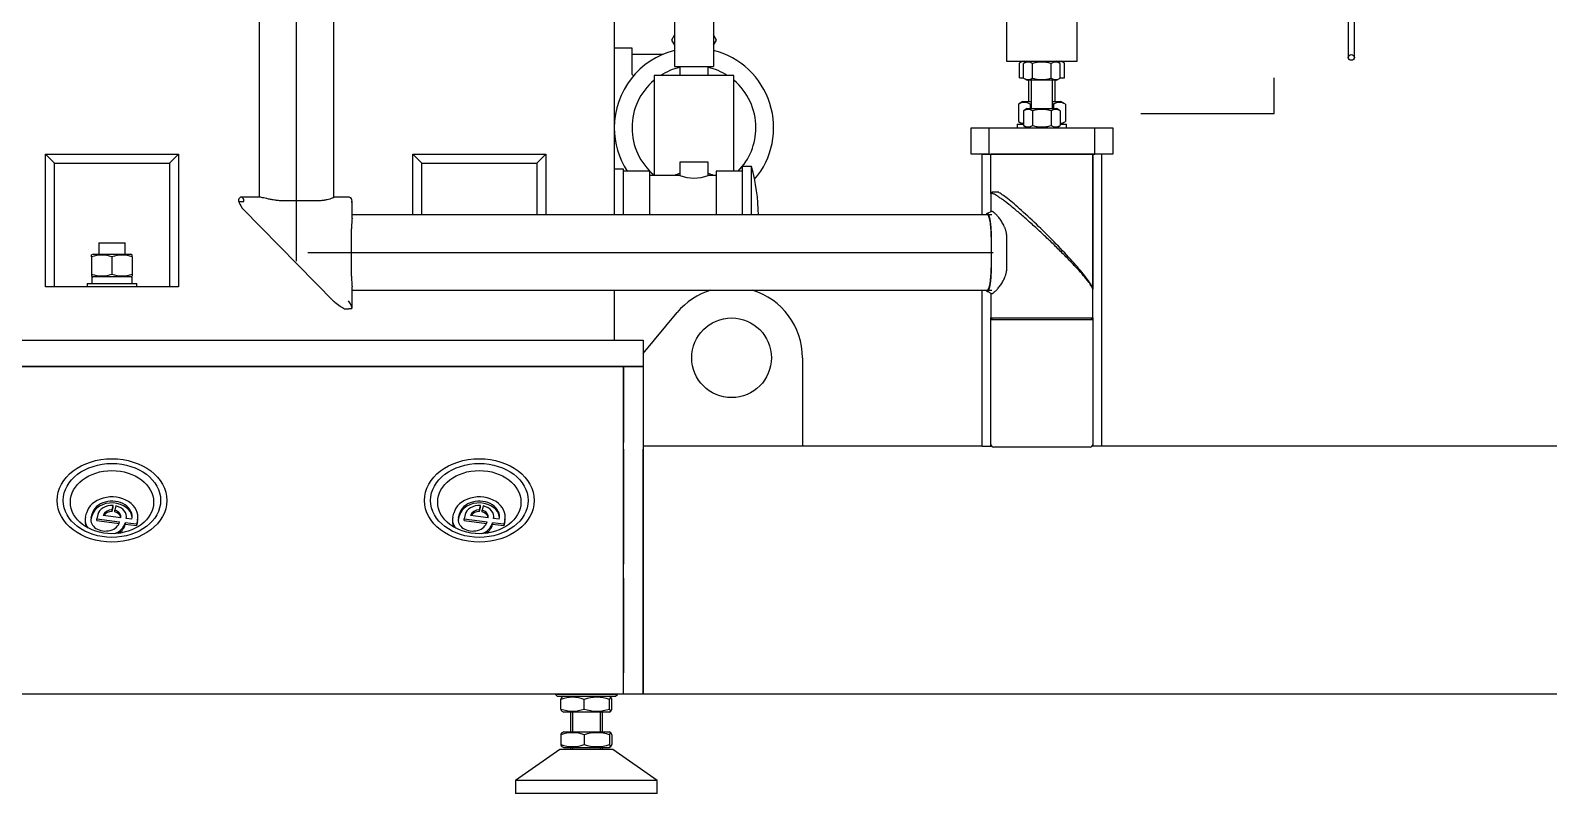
# Model space of a CAD drawing. Extents: x -681219 to -550379, y -242630 to -158199.
# Drawn here: x -624215 to -621992, y -179566 to -178448 of the extents above; entities that cross this region are included whole.
import ezdxf
from ezdxf.lldxf.tags import DXFTag

# ---------------------------------------------------------------- set-up
doc = ezdxf.new("R2010")
doc.units = 0
doc.header["$LTSCALE"] = 1000
doc.layers.get('0').update_dxf_attribs({"linetype": 'CONTINUOUS'})
for name, color, linetype in [('$TD_AUDIT_GENERATED_(17ED)', 7, 'CONTINUOUS'), ('$TD_AUDIT_GENERATED_(5D6)', 7, 'CONTINUOUS'), ('30_GB93', 7, 'CONTINUOUS'), ('30_GB97.1', 7, 'CONTINUOUS'), ('6515010_CP_L2', 7, 'CONTINUOUS'), ('6521000', 7, 'CONTINUOUS'), ('6524000', 7, 'CONTINUOUS'), ('DV1_默认层', 7, 'CONTINUOUS'), ('M24_GB6170', 7, 'CONTINUOUS'), ('M24×180_GB5783', 7, 'CONTINUOUS'), ('M30_GB6170', 7, 'CONTINUOUS'), ('M30×110_GB5783', 7, 'CONTINUOUS'), ('M30×140_GB5782', 7, 'CONTINUOUS'), ('M36_GB6172.1', 7, 'CONTINUOUS'), ('MY150_0502', 7, 'CONTINUOUS'), ('MY150_0503', 7, 'CONTINUOUS'), ('MY150_050401', 7, 'CONTINUOUS'), ('MYPH00711341_A', 7, 'CONTINUOUS'), ('SSJP146_0501', 7, 'CONTINUOUS'), ('侧板1', 7, 'CONTINUOUS'), ('减速器', 7, 'CONTINUOUS'), ('减速箱底座侧板', 7, 'CONTINUOUS'), ('减速箱支撑端板', 7, 'CONTINUOUS'), ('减速箱支撑顶板', 7, 'CONTINUOUS'), ('前端底座外壳', 7, 'CONTINUOUS'), ('端板', 7, 'CONTINUOUS'), ('顶板', 7, 'CONTINUOUS')]:
    doc.layers.add(name, color=color, linetype=linetype)
tags = doc.linetypes.add('CENTER2', pattern=[28.575, 19.05, -3.175, 3.175, -3.175]).pattern_tags.tags
tags[10:11] = [DXFTag(74, 4), DXFTag(75, 0), DXFTag(340, '0'), DXFTag(46, 0.0), DXFTag(50, 0.0), DXFTag(44, 0.0), DXFTag(45, 0.0)]
tags[8:9] = [DXFTag(74, 4), DXFTag(75, 0), DXFTag(340, '0'), DXFTag(46, 0.0), DXFTag(50, 0.0), DXFTag(44, 0.0), DXFTag(45, 0.0)]
tags[6:7] = [DXFTag(74, 4), DXFTag(75, 0), DXFTag(340, '0'), DXFTag(46, 0.0), DXFTag(50, 0.0), DXFTag(44, 0.0), DXFTag(45, 0.0)]
tags[4:5] = [DXFTag(74, 4), DXFTag(75, 0), DXFTag(340, '0'), DXFTag(46, 0.0), DXFTag(50, 0.0), DXFTag(44, 0.0), DXFTag(45, 0.0)]

msp = doc.modelspace()

# ---------------------------------------------------------------- linework, layer by layer
at = {"layer": '$TD_AUDIT_GENERATED_(17ED)', "color": 7, "linetype": 'Continuous'}
for p, q in [((-623439.8745, -179501.3251), (-623504.6745, -179546.6851)), ((-623362.1145, -179501.3251), (-623439.8745, -179501.3251)), ((-623297.3145, -179546.6851), (-623362.1145, -179501.3251)), ((-623297.3145, -179546.6851), (-623504.6745, -179546.6851)), ((-623504.6745, -179546.6851), (-623504.6745, -179566.1251)), ((-623297.3145, -179566.1251), (-623297.3145, -179546.6851)), ((-623297.3145, -179566.1251), (-623504.6745, -179566.1251))]:
    msp.add_line(p, q, dxfattribs=at)
at = {"layer": '$TD_AUDIT_GENERATED_(5D6)', "color": 7, "linetype": 'Continuous'}
for p, q in [((-622285.7865, -178430.2886), (-622285.7865, -178488.1746)), ((-622276.7145, -178488.1746), (-622276.7145, -178430.2886))]:
    msp.add_line(p, q, dxfattribs=at)
msp.add_ellipse((-622281.2505, -178488.1746), major_axis=(4.536, 0), ratio=0.913783313, dxfattribs=at)
at = {"color": 4}
for p, q in [((-622393.9532, -178570.1176), (-622393.9532, -178518.1396)), ((-622589.3602, -178570.1176), (-622393.9532, -178570.1176))]:
    msp.add_line(p, q, dxfattribs=at)
at = {"layer": '30_GB93', "color": 7, "linetype": 'Continuous'}
for p, q in [((-624066.1665, -178809.3524), (-624125.1345, -178809.3524)), ((-624125.1345, -178809.3524), (-624125.1345, -178819.0724)), ((-624066.1665, -178819.0724), (-624066.1665, -178809.3524))]:
    msp.add_line(p, q, dxfattribs=at)
at = {"layer": '30_GB97.1', "color": 7, "linetype": 'Continuous'}
for p, q in [((-622770.4905, -178585.7924), (-622761.1401, -178585.7924)), ((-622770.4905, -178585.7924), (-622770.4905, -178590.9764)), ((-622707.2648, -178585.7924), (-622697.9145, -178585.7924)), ((-622697.9145, -178590.9764), (-622697.9145, -178585.7924)), ((-624131.9385, -178819.0724), (-624059.3625, -178819.0724)), ((-624131.9385, -178819.0724), (-624131.9385, -178824.2564)), ((-624059.3625, -178824.2564), (-624059.3625, -178819.0724))]:
    msp.add_line(p, q, dxfattribs=at)
at = {"layer": '6515010_CP_L2', "color": 7, "linetype": 'Continuous'}
for p, q in [((-623880.1837, -177811.4324), (-623880.1837, -178692.7124)), ((-623770.7128, -178692.7124), (-623770.7128, -177811.4324)), ((-622807.5904, -178718.6324), (-623744.2021, -178718.6324)), ((-623744.2021, -178828.7924), (-622807.5904, -178828.7924))]:
    msp.add_line(p, q, dxfattribs=at)
at = {"layer": '6521000', "color": 7, "linetype": 'Continuous'}
for p, q in [((-622808.7225, -178687.1884), (-622808.7225, -178714.043)), ((-622807.8, -178685.5064), (-622808.7202, -178688.3667)), ((-622808.0179, -178713.704), (-622814.4744, -178716.8107)), ((-622808.3457, -178751.0324), (-622808.3457, -178796.3924)), ((-622808.0081, -178796.3924), (-622808.0081, -178751.0324)), ((-622785.5263, -178796.3897), (-622785.5263, -178751.0297)), ((-622659.6848, -178827.2871), (-622659.7343, -178827.1664)), ((-622659.6825, -178869.6164), (-622659.6825, -178827.2522)), ((-622814.4744, -178830.6142), (-622808.018, -178833.7208)), ((-622808.7225, -178833.3819), (-622808.7225, -178869.6164)), ((-622808.7225, -178869.6164), (-622659.6825, -178869.6164)), ((-622808.7225, -178872.2084), (-622806.1305, -178869.6164)), ((-622659.6825, -178872.2084), (-622808.7225, -178872.2084)), ((-622808.7225, -178977.518), (-622808.7225, -178872.2084)), ((-622662.2745, -178869.6164), (-622659.6825, -178872.2084)), ((-622659.6825, -178872.2084), (-622659.6825, -178977.518)), ((-622808.7225, -179054.9444), (-622808.7225, -178977.518)), ((-622659.6825, -178977.518), (-622659.6825, -179054.9444)), ((-622663.5705, -179058.8324), (-622804.8345, -179058.8324))]:
    msp.add_line(p, q, dxfattribs=at)
for centre, radius, start, end in [((-622802.3084, -182028.1213), 3342.5406, 89.9153327, 90.0846441), ((-622804.8345, -179054.9444), 3.888, 180, 270), ((-622663.5705, -179054.9444), 3.888, 270, 0)]:
    msp.add_arc(centre, radius, start, end, dxfattribs=at)
for centre, major_axis, start_param, end_param in [((-622813.9719, -178751.0324), (0, -32.4), 1.570796327, 3.141592654), ((-622813.9719, -178796.3924), (0, 32.4), 3.141592654, 4.71238898)]:
    msp.add_ellipse(centre, major_axis=major_axis, ratio=0.173648178, start_param=start_param, end_param=end_param, dxfattribs=at)
msp.add_open_spline([(-622808.7225, -178688.2733), (-622808.7223, -178688.361), (-622808.7163, -178688.454), (-622808.7047, -178688.5521)], degree=3, dxfattribs=at)
for points, degree, knots in [([(-622659.6825, -178827.3805), (-622659.6827, -178827.2928), (-622659.716, -178826.7708), (-622660.1074, -178825.5063), (-622661.3468, -178823.1629), (-622663.2944, -178820.1778), (-622666.8514, -178815.3336), (-622673.0268, -178807.789), (-622682.6075, -178797.0289), (-622692.1193, -178786.9324), (-622700.5055, -178778.3188), (-622707.1813, -178771.5977), (-622714.1151, -178764.7454), (-622721.2415, -178757.8269), (-622728.4921, -178750.9084), (-622735.7975, -178744.056), (-622743.0887, -178737.335), (-622752.6014, -178728.7214), (-622764.0707, -178718.6249), (-622776.8501, -178707.8648), (-622786.3516, -178700.3201), (-622792.8631, -178695.476), (-622797.1168, -178692.4907), (-622800.7484, -178690.148), (-622803.4275, -178688.6312), (-622805.3172, -178687.7543), (-622806.6522, -178687.2826), (-622807.2782, -178687.2241), (-622807.5904, -178687.1949)], 3, [0.0467905664, 0.0467905664, 0.0467905664, 0.0467905664, 0.0525706254, 0.0792484458, 0.1068103536, 0.1347526423, 0.1640672692, 0.2249692757, 0.2896724197, 0.3576988568, 0.3927185982, 0.4282115962, 0.4640274553, 0.500006532, 0.5359856088, 0.5718014679, 0.6072944658, 0.6423142072, 0.7103406443, 0.7750437883, 0.8359457948, 0.8652602381, 0.8932027104, 0.9207644444, 0.9474424386, 0.9651089671, 0.9826063841, 1, 1, 1, 1]), ([(-622660.9299, -178824.0512), (-622661.0822, -178823.2749), (-622661.5095, -178822.2299), (-622663.9056, -178817.7706), (-622667.2015, -178813.0957), (-622676.5479, -178801.3359), (-622682.5982, -178794.2524), (-622696.636, -178778.6328), (-622704.6207, -178770.1006), (-622721.4477, -178752.738), (-622730.285, -178743.9129), (-622747.6206, -178727.1604), (-622756.1136, -178719.2379), (-622771.6082, -178705.366), (-622778.6062, -178699.4193), (-622790.1602, -178690.3077), (-622794.7146, -178687.1433), (-622797.7389, -178685.5844)], 3, [0.0732358898, 0.0732358898, 0.0732358898, 0.0732358898, 0.125, 0.125, 0.25, 0.25, 0.375, 0.375, 0.5, 0.5, 0.625, 0.625, 0.75, 0.75, 0.875, 0.875, 1, 1, 1, 1]), ([(-622808.0081, -178751.0324), (-622808.0082, -178747.6495), (-622808.1227, -178744.3322), (-622808.2373, -178741.0153), (-622808.4621, -178737.8895), (-622808.6868, -178734.7651), (-622809.0132, -178731.9519), (-622809.3395, -178729.14), (-622809.7549, -178726.7475), (-622810.1701, -178724.3561), (-622810.6586, -178722.4764), (-622811.1469, -178720.5975), (-622811.6897, -178719.3027), (-622812.2322, -178718.0085), (-622812.8084, -178717.3483), (-622813.3844, -178716.6885), (-622813.9719, -178716.6884), (-622814.5592, -178716.6884), (-622815.1354, -178717.3483), (-622815.4188, -178717.673), (-622815.6942, -178718.1513)], 2, [0, 0, 0, 0.0625, 0.0625, 0.125, 0.125, 0.1875, 0.1875, 0.25, 0.25, 0.3125, 0.3125, 0.375, 0.375, 0.4375, 0.4375, 0.5, 0.5, 0.5625, 0.5625, 0.5932549378, 0.5932549378, 0.5932549378]), ([(-622807.5905, -178713.6284), (-622807.6329, -178713.6295), (-622807.7178, -178713.6317), (-622807.8359, -178713.6494), (-622807.9471, -178713.6777), (-622808.0215, -178713.7063), (-622808.0596, -178713.7241), (-622808.0646, -178713.7264)], 3, [0, 0, 0, 0, 0.01130496984, 0.02261602967, 0.03393565487, 0.04526630514, 0.04697879079, 0.04697879079, 0.04697879079, 0.04697879079]), ([(-622785.5263, -178751.0296), (-622785.5271, -178750.8588), (-622785.5287, -178750.5169), (-622785.5416, -178750.0036), (-622785.5622, -178749.4893), (-622785.5912, -178748.9742), (-622785.6284, -178748.4585), (-622785.6739, -178747.9424), (-622785.7277, -178747.4261), (-622785.8491, -178746.4167), (-622786.0911, -178744.9006), (-622786.5216, -178742.9418), (-622787.0615, -178740.9996), (-622787.6755, -178739.1542), (-622788.3768, -178737.3305), (-622789.3831, -178735.0046), (-622790.7801, -178732.2327), (-622792.5611, -178729.1896), (-622794.3997, -178726.3984), (-622796.2847, -178723.8152), (-622798.119, -178721.5193), (-622799.9088, -178719.4724), (-622801.5639, -178717.7394), (-622803.1304, -178716.2628), (-622804.5323, -178715.1019), (-622805.497, -178714.4414), (-622806.1078, -178714.0958), (-622806.4538, -178713.925), (-622806.7756, -178713.7923), (-622807.0727, -178713.6982), (-622807.347, -178713.6394), (-622807.5093, -178713.6321), (-622807.5905, -178713.6284)], 3, [0, 0, 0, 0, 0.007765174, 0.015551455, 0.023359928, 0.031191658, 0.039047686, 0.046929035, 0.054836706, 0.062771684, 0.093471499, 0.125376915, 0.155878361, 0.188277656, 0.218212754, 0.250715442, 0.313512624, 0.376111611, 0.438344658, 0.500687597, 0.566114057, 0.625947685, 0.689641279, 0.750446452, 0.813816223, 0.875601528, 0.896500091, 0.917312918, 0.938054597, 0.958739808, 0.979383313, 1, 1, 1, 1]), ([(-622815.6942, -178829.2735), (-622815.4189, -178829.7518), (-622815.1354, -178830.0765), (-622814.5594, -178830.7364), (-622813.9719, -178830.7364), (-622813.3846, -178830.7365), (-622812.8084, -178830.0765), (-622812.2325, -178829.4168), (-622811.6897, -178828.1221), (-622811.1471, -178826.828), (-622810.6586, -178824.9484), (-622810.1703, -178823.0696), (-622809.7549, -178820.6773), (-622809.3396, -178818.286), (-622809.0132, -178815.4729), (-622808.6869, -178812.661), (-622808.4621, -178809.5353), (-622808.2374, -178806.4109), (-622808.1227, -178803.0926), (-622808.0082, -178799.7761), (-622808.0081, -178796.3924)], 2, [0.4067518304, 0.4067518304, 0.4067518304, 0.4375, 0.4375, 0.5, 0.5, 0.5625, 0.5625, 0.625, 0.625, 0.6875, 0.6875, 0.75, 0.75, 0.8125, 0.8125, 0.875, 0.875, 0.9375, 0.9375, 1, 1, 1]), ([(-622807.5903, -178833.7964), (-622807.5464, -178833.7953), (-622807.4586, -178833.7931), (-622807.3176, -178833.7754), (-622807.1698, -178833.7471), (-622807.0144, -178833.7073), (-622806.8518, -178833.6561), (-622806.6818, -178833.5935), (-622806.5045, -178833.5194), (-622806.3199, -178833.4338), (-622806.128, -178833.3368), (-622805.9289, -178833.2281), (-622805.4219, -178832.9325), (-622804.5195, -178832.3131), (-622803.1168, -178831.15), (-622801.5472, -178829.6691), (-622799.8884, -178827.9301), (-622798.0962, -178825.8783), (-622796.2626, -178823.5807), (-622794.3792, -178820.9968), (-622792.5429, -178818.206), (-622790.7644, -178815.1633), (-622789.3694, -178812.3911), (-622788.3646, -178810.0646), (-622787.6644, -178808.2396), (-622787.0516, -178806.3931), (-622786.5143, -178804.4533), (-622786.0867, -178802.5001), (-622785.8198, -178800.8212), (-622785.6688, -178799.4727), (-622785.587, -178798.4432), (-622785.5358, -178797.4159), (-622785.5294, -178796.7317), (-622785.5263, -178796.3906)], 3, [0, 0, 0, 0, 0.011305119, 0.022616328, 0.033936102, 0.045266902, 0.056611173, 0.067971351, 0.079349864, 0.090749132, 0.102171573, 0.113619601, 0.125095572, 0.186762941, 0.250016308, 0.310966797, 0.374831045, 0.434630262, 0.500048689, 0.562299365, 0.624462617, 0.687014446, 0.749746593, 0.782255112, 0.812203421, 0.844591661, 0.87509059, 0.906841078, 0.937393985, 0.953190354, 0.968884725, 0.984485151, 1, 1, 1, 1]), ([(-622808.0646, -178833.6983), (-622808.0479, -178833.7062), (-622807.9698, -178833.7408), (-622807.8195, -178833.7855), (-622807.6668, -178833.7928), (-622807.5903, -178833.7964)], 3, [0.95300749151, 0.95300749151, 0.95300749151, 0.95300749151, 0.95873991117, 0.97938336408, 0.99999128584, 0.99999128584, 0.99999128584, 0.99999128584])]:
    msp.add_open_spline(points, degree=degree, knots=knots, dxfattribs=at)
at = {"layer": '6524000', "color": 7, "linetype": 'Continuous'}
for p, q in [((-623879.3411, -178692.7124), (-623906.494, -178692.7124)), ((-623749.5078, -178692.7124), (-623770.7128, -178692.7124)), ((-623909.8997, -178699.1924), (-623903.0883, -178699.1924)), ((-623904.0362, -178709.829), (-623770.5802, -178845.3437)), ((-623797.4866, -178698.2714), (-623842.1575, -178698.2714)), ((-623744.2021, -178723.8521), (-623744.2021, -178698.018)), ((-623745.5271, -178751.0324), (-623745.5271, -178796.3924)), ((-623744.2021, -178854.7935), (-623744.2021, -178823.8348)), ((-623755.466, -178856.0084), (-623748.6547, -178856.0084)), ((-623744.3461, -178856.0084), (-623748.6547, -178856.0084))]:
    msp.add_line(p, q, dxfattribs=at)
for centre, major_axis, ratio, start_param, end_param in [((-623906.494, -178789.9124), (0, -97.2), 0.173648178, 3.073018101, 3.210167206), ((-623815.3473, -178791.7452), (-94.248, 94.248), 0.087488664, 0.121550249, 0.412438578), ((-623903.7693, -178709.8431), (-1.2911, 1.2911), 0.087488664, 0.412438578, 1.483529864), ((-623902.1894, -178708.0102), (1.8468, 1.8187), 0.122787804, 3.141592654, 3.265634532), ((-623841.4021, -178789.9124), (-96.86, -92.9271), 0.087414695, -3.290172287, -3.225262167), ((-623768.7334, -178843.525), (1.8468, 1.8187), 0.122787804, 3.141592654, 3.265634532), ((-623770.3134, -178845.3578), (-1.2911, 1.2911), 0.087488664, 1.483529864, 2.55462115), ((-623843.2071, -178763.4556), (94.248, -94.248), 0.087488664, -0.586971503, -0.296083174), ((-623841.4021, -178761.6228), (-96.85, 94.2281), 0.087456223, 3.120518399, 3.551648888)]:
    msp.add_ellipse(centre, major_axis=major_axis, ratio=ratio, start_param=start_param, end_param=end_param, dxfattribs=at)
for points, knots in [([(-623907.6505, -178692.9409), (-623908.2832, -178693.1911), (-623908.9159, -178693.6421), (-623909.674, -178694.8989), (-623909.824, -178695.187), (-623910.1182, -178695.8957), (-623910.2639, -178696.2988), (-623910.4188, -178697.0182), (-623910.4484, -178697.1749), (-623910.4989, -178697.5324), (-623910.521, -178697.737), (-623910.5299, -178698.2006), (-623910.5094, -178698.427), (-623910.4475, -178698.7245), (-623910.41, -178698.818), (-623910.2204, -178699.1811), (-623910.059, -178699.1924), (-623909.8997, -178699.1924)], [0, 0, 0, 0, 0.5, 0.5, 0.625, 0.625, 0.75, 0.75, 0.78125, 0.78125, 0.8125, 0.8125, 0.84375, 0.84375, 0.875, 0.875, 1, 1, 1, 1]), ([(-623903.0883, -178699.1924), (-623902.9292, -178699.1924), (-623902.7685, -178699.1818), (-623902.5785, -178698.8191), (-623902.5415, -178698.728), (-623902.4789, -178698.4295), (-623902.458, -178698.1995), (-623902.4671, -178697.7351), (-623902.4895, -178697.5287), (-623902.5407, -178697.1682), (-623902.5702, -178697.0133), (-623902.7257, -178696.2932), (-623902.8713, -178695.8917), (-623903.1638, -178695.1876), (-623903.3155, -178694.8959), (-623904.0781, -178693.6339), (-623904.7049, -178693.191), (-623905.3375, -178692.9409)], [0, 0, 0, 0, 0.125, 0.125, 0.15625, 0.15625, 0.1875, 0.1875, 0.21875, 0.21875, 0.25, 0.25, 0.375, 0.375, 0.5, 0.5, 1, 1, 1, 1]), ([(-623842.1575, -178698.2714), (-623844.2815, -178698.2714), (-623846.4036, -178698.1952), (-623850.6452, -178697.9075), (-623852.7882, -178697.6923), (-623856.9262, -178697.1651), (-623858.9249, -178696.8546), (-623862.7885, -178696.1775), (-623864.6471, -178695.8112), (-623869.7991, -178694.7326), (-623872.7945, -178694.019), (-623876.2055, -178693.2638), (-623877.1847, -178693.059), (-623878.7394, -178692.7839), (-623879.3133, -178692.7132), (-623879.6877, -178692.7124), (-623879.6898, -178692.7124), (-623879.692, -178692.7124)], [0, 0, 0, 0, 0.0625, 0.0625, 0.125, 0.125, 0.1875, 0.1875, 0.25, 0.25, 0.375, 0.375, 0.4375, 0.4375, 0.5, 0.5, 0.5003660333, 0.5003660333, 0.5003660333, 0.5003660333]), ([(-623770.713, -178692.8744), (-623770.7127, -178692.8886), (-623770.7154, -178692.9037), (-623770.7689, -178693.056), (-623771.0235, -178693.256), (-623771.9517, -178693.7644), (-623772.6168, -178694.0672), (-623774.3126, -178694.7264), (-623775.3588, -178695.088), (-623777.7768, -178695.8113), (-623779.1393, -178696.171), (-623782.1743, -178696.8468), (-623783.862, -178697.1642), (-623787.4174, -178697.6896), (-623789.2987, -178697.9016), (-623793.2785, -178698.1938), (-623795.3624, -178698.2714), (-623797.4866, -178698.2714)], [0.5551704671, 0.5551704671, 0.5551704671, 0.5551704671, 0.5625, 0.5625, 0.625, 0.625, 0.6875, 0.6875, 0.75, 0.75, 0.8125, 0.8125, 0.875, 0.875, 0.9375, 0.9375, 1, 1, 1, 1]), ([(-623744.6365, -178700.336), (-623744.4025, -178699.6459), (-623744.0642, -178698.3313), (-623744.3764, -178695.1798), (-623747.1691, -178692.9477), (-623748.7165, -178692.7132), (-623749.257, -178692.7018)], [0, 0, 0, 0, 0.144012817, 0.328130269, 0.5009322713, 0.6010638276, 0.6010638276, 0.6010638276, 0.6010638276]), ([(-623744.2024, -178723.5046), (-623744.2031, -178723.6992), (-623744.2053, -178723.899), (-623744.2302, -178725.2729), (-623744.3, -178726.626), (-623744.4943, -178729.6072), (-623744.6174, -178731.2255), (-623744.8755, -178734.721), (-623745.0112, -178736.6143), (-623745.2465, -178740.5111), (-623745.3474, -178742.5309), (-623745.4885, -178746.7211), (-623745.5271, -178748.8755), (-623745.5271, -178751.0324)], [0.6765510321, 0.6765510321, 0.6765510321, 0.6765510321, 0.6875, 0.6875, 0.75, 0.75, 0.8125, 0.8125, 0.875, 0.875, 0.9375, 0.9375, 1, 1, 1, 1]), ([(-623745.5271, -178796.3924), (-623745.5271, -178798.5491), (-623745.4892, -178800.6665), (-623745.3502, -178804.8268), (-623745.2477, -178806.8918), (-623745.0116, -178810.8061), (-623744.8787, -178812.6602), (-623744.6197, -178816.1692), (-623744.4943, -178817.8175), (-623744.2816, -178821.0793), (-623744.2064, -178822.6585), (-623744.2038, -178823.9876)], [0, 0, 0, 0, 0.0625, 0.0625, 0.125, 0.125, 0.1875, 0.1875, 0.25, 0.25, 0.3250157664, 0.3250157664, 0.3250157664, 0.3250157664])]:
    msp.add_open_spline(points, degree=3, knots=knots, dxfattribs=at)
at = {"layer": 'DV1_默认层', "color": 7, "linetype": 'CENTER2'}
for p, q in [((-623825.4483, -178786.3853), (-623825.4483, -177802.6844)), ((-623808.6659, -178773.7124), (-622805.3224, -178773.7124))]:
    msp.add_line(p, q, dxfattribs=at)
at = {"layer": 'M24_GB6170', "color": 7, "linetype": 'Continuous'}
for p, q in [((-622755.7161, -178493.7764), (-622761.1401, -178496.9081)), ((-622707.2648, -178496.9081), (-622712.6889, -178493.7764)), ((-622761.1401, -178518.5088), (-622761.1401, -178496.9081)), ((-622761.1401, -178518.5088), (-622755.7161, -178521.6404)), ((-622747.6713, -178518.5091), (-622747.6713, -178496.9077)), ((-622720.7337, -178518.5091), (-622720.7337, -178496.9077)), ((-622712.6889, -178521.6404), (-622707.2648, -178518.5088)), ((-622707.2648, -178518.5088), (-622707.2648, -178496.9081)), ((-622712.6889, -178521.6404), (-622755.7161, -178521.6404)), ((-622755.7161, -178563.1124), (-622761.1401, -178566.2441)), ((-622755.7161, -178563.1124), (-622712.6889, -178563.1124)), ((-622707.2648, -178566.2441), (-622712.6889, -178563.1124)), ((-622761.1401, -178566.2441), (-622761.1401, -178587.8448)), ((-622747.6713, -178566.2437), (-622747.6713, -178587.8451)), ((-622720.7337, -178566.2437), (-622720.7337, -178587.8451)), ((-622707.2648, -178566.2441), (-622707.2648, -178587.8448)), ((-622761.1401, -178587.8448), (-622755.7161, -178590.9764)), ((-622712.6889, -178590.9764), (-622707.2648, -178587.8448))]:
    msp.add_line(p, q, dxfattribs=at)
for centre, radius, start, end in [((-622754.4055, -178506.854), 12.0116, 55.8999592, 124.102952), ((-622713.9995, -178506.854), 12.0115, 55.8968712, 124.1002177), ((-622754.4055, -178508.5629), 12.0115, 235.8968712, 304.1002177), ((-622713.9995, -178508.5628), 12.0116, 235.8999592, 304.102952), ((-622754.4055, -178576.19), 12.0116, 55.8999592, 124.102952), ((-622713.9995, -178576.19), 12.0115, 55.8968712, 124.1002177), ((-622754.4055, -178577.8989), 12.0115, 235.8968712, 304.1002177), ((-622713.9995, -178577.8988), 12.0116, 235.8999592, 304.102952)]:
    msp.add_arc(centre, radius, start, end, dxfattribs=at)
for points, knots in [([(-622720.7337, -178496.9077), (-622721.829, -178496.5915), (-622722.9344, -178496.3012), (-622725.1706, -178495.7861), (-622726.2936, -178495.5633), (-622729.6682, -178495.0193), (-622731.9301, -178494.8238), (-622735.3445, -178494.8241), (-622736.4861, -178494.8726), (-622738.7764, -178495.0648), (-622739.9145, -178495.2079), (-622743.2883, -178495.7557), (-622745.4942, -178496.2792), (-622747.6713, -178496.9077)], [0, 0, 0, 0, 0.125, 0.125, 0.25, 0.25, 0.5, 0.5, 0.625, 0.625, 0.75, 0.75, 1, 1, 1, 1]), ([(-622747.6713, -178518.5091), (-622745.4942, -178519.1376), (-622743.2883, -178519.6611), (-622739.9145, -178520.209), (-622738.7764, -178520.352), (-622736.4861, -178520.5443), (-622735.3445, -178520.5927), (-622731.9301, -178520.5931), (-622729.6682, -178520.3976), (-622726.2936, -178519.8535), (-622725.1706, -178519.6307), (-622722.9344, -178519.1156), (-622721.829, -178518.8253), (-622720.7337, -178518.5091)], [0, 0, 0, 0, 0.25, 0.25, 0.375, 0.375, 0.5, 0.5, 0.75, 0.75, 0.875, 0.875, 1, 1, 1, 1]), ([(-622720.7337, -178566.2437), (-622722.9108, -178565.6152), (-622725.1166, -178565.0917), (-622728.4904, -178564.5439), (-622729.6286, -178564.4008), (-622731.9188, -178564.2086), (-622733.0605, -178564.1601), (-622736.4748, -178564.1598), (-622738.7368, -178564.3553), (-622742.1114, -178564.8993), (-622743.2344, -178565.1221), (-622745.4705, -178565.6372), (-622746.5759, -178565.9275), (-622747.6713, -178566.2437)], [0, 0, 0, 0, 0.25, 0.25, 0.375, 0.375, 0.5, 0.5, 0.75, 0.75, 0.875, 0.875, 1, 1, 1, 1]), ([(-622747.6713, -178587.8451), (-622746.5759, -178588.1613), (-622745.4705, -178588.4516), (-622743.2344, -178588.9667), (-622742.1114, -178589.1895), (-622738.7368, -178589.7336), (-622736.4748, -178589.9291), (-622733.0605, -178589.9287), (-622731.9188, -178589.8803), (-622729.6286, -178589.688), (-622728.4904, -178589.545), (-622725.1166, -178588.9971), (-622722.9108, -178588.4736), (-622720.7337, -178587.8451)], [0, 0, 0, 0, 0.125, 0.125, 0.25, 0.25, 0.5, 0.5, 0.625, 0.625, 0.75, 0.75, 1, 1, 1, 1])]:
    msp.add_open_spline(points, degree=3, knots=knots, dxfattribs=at)
at = {"layer": 'M24×180_GB5783', "color": 7, "linetype": 'Continuous'}
for p, q in [((-622749.7545, -178521.6404), (-622749.7545, -178563.1124)), ((-622718.6505, -178563.1124), (-622718.6505, -178521.6404))]:
    msp.add_line(p, q, dxfattribs=at)
at = {"layer": 'M30_GB6170', "color": 7, "linetype": 'Continuous'}
for p, q in [((-622761.8721, -178552.6148), (-622768.6228, -178556.5125)), ((-622768.6228, -178556.5125), (-622768.6228, -178581.8948)), ((-622761.8721, -178552.6148), (-622749.7545, -178552.6148)), ((-622751.4126, -178556.512), (-622751.4126, -178563.1124)), ((-622718.6505, -178552.6148), (-622706.5329, -178552.6148)), ((-622716.9923, -178556.512), (-622716.9923, -178563.1124)), ((-622699.7822, -178556.5125), (-622706.5329, -178552.6148)), ((-622699.7822, -178556.5125), (-622699.7822, -178581.8948)), ((-622768.6228, -178581.8948), (-622761.8721, -178585.7924)), ((-622706.5329, -178585.7924), (-622699.7822, -178581.8948)), ((-624123.3201, -178776.1748), (-624125.4585, -178777.4095)), ((-624125.4585, -178780.072), (-624125.4585, -178777.4095)), ((-624125.4585, -178780.072), (-624125.4585, -178805.4552)), ((-624123.3201, -178776.1748), (-624067.9809, -178776.1748)), ((-624095.6505, -178780.0725), (-624095.6505, -178805.4548)), ((-624065.8425, -178777.4095), (-624067.9809, -178776.1748)), ((-624065.8425, -178780.072), (-624065.8425, -178777.4095)), ((-624065.8425, -178780.072), (-624065.8425, -178805.4552)), ((-624125.4585, -178805.4552), (-624125.4585, -178808.1177)), ((-624065.8425, -178805.4552), (-624065.8425, -178808.1177)), ((-624125.4585, -178808.1178), (-624123.3201, -178809.3524)), ((-624067.9809, -178809.3524), (-624065.8425, -178808.1178))]:
    msp.add_line(p, q, dxfattribs=at)
for centre, radius, start, end in [((-622760.0174, -178569.2212), 15.3481, 55.8999591, 124.1029521), ((-622708.3876, -178569.2211), 15.348, 55.8968711, 124.1002178), ((-622760.0174, -178569.1861), 15.348, 235.8968711, 265.7710362), ((-622708.3876, -178569.1861), 15.3481, 274.2016702, 304.1029521), ((-624110.5551, -178820.7057), 43.2805, 69.8565414, 110.1417778), ((-624080.7459, -178820.7058), 43.2807, 69.8582937, 110.1433871), ((-624110.5551, -178764.8214), 43.2807, 249.8582937, 290.1433871), ((-624080.7459, -178764.8216), 43.2805, 249.8565414, 290.1417778)]:
    msp.add_arc(centre, radius, start, end, dxfattribs=at)
for points in [[(-622749.7625, -178556.0532), (-622750.3146, -178556.2007), (-622750.8646, -178556.3538), (-622751.4126, -178556.512)], [(-622716.9923, -178556.512), (-622717.5324, -178556.3561), (-622718.0738, -178556.2053), (-622718.6168, -178556.06)]]:
    msp.add_open_spline(points, degree=3, dxfattribs=at)
at = {"layer": 'M30×110_GB5783', "color": 7, "linetype": 'Continuous'}
for p, q in [((-622762.7379, -178493.7764), (-622767.1533, -178496.3257)), ((-622767.1533, -178518.0116), (-622767.1533, -178496.3257)), ((-622701.2517, -178496.3257), (-622705.6671, -178493.7764)), ((-622701.2517, -178518.0116), (-622701.2517, -178496.3257)), ((-622767.1533, -178518.0116), (-622761.1401, -178518.0116)), ((-622707.2648, -178518.0116), (-622701.2517, -178518.0116)), ((-622753.6425, -178521.6404), (-622753.6425, -178552.6148)), ((-622714.7625, -178552.6148), (-622714.7625, -178521.6404))]:
    msp.add_line(p, q, dxfattribs=at)
for centre, start, end in [((-622758.9153, -178508.4919), 82.38138, 124.102952), ((-622709.4897, -178508.4918), 55.8968711, 98.8006625)]:
    msp.add_arc(centre, 14.6928, start, end, dxfattribs=at)
at = {"layer": 'M30×140_GB5782', "color": 7, "linetype": 'Continuous'}
for p, q in [((-624115.0905, -178759.4564), (-624076.2105, -178759.4564)), ((-624115.0905, -178759.4564), (-624115.0905, -178776.1748)), ((-624076.2105, -178776.1748), (-624076.2105, -178759.4564))]:
    msp.add_line(p, q, dxfattribs=at)
at = {"layer": 'M36_GB6172.1', "color": 7, "linetype": 'Continuous'}
for p, q in [((-623438.2266, -179442.2504), (-623438.2266, -179428.2077)), ((-623434.1073, -179423.5651), (-623436.7591, -179425.0961)), ((-623404.4272, -179442.2499), (-623404.4272, -179428.2082)), ((-623365.2298, -179425.0961), (-623367.8817, -179423.5651)), ((-623367.195, -179442.2504), (-623367.195, -179428.2077)), ((-623363.7623, -179442.2504), (-623363.7623, -179428.2077)), ((-623436.7591, -179445.362), (-623434.1073, -179446.8931)), ((-623367.8817, -179446.8931), (-623434.1073, -179446.8931)), ((-623367.8817, -179446.8931), (-623365.2298, -179445.362)), ((-623438.2266, -179480.0477), (-623438.2266, -179494.0904)), ((-623434.1073, -179475.4051), (-623436.7591, -179476.9361)), ((-623434.1073, -179475.4051), (-623367.8817, -179475.4051)), ((-623404.4272, -179480.0482), (-623404.4272, -179494.0899)), ((-623365.2298, -179476.9361), (-623367.8817, -179475.4051)), ((-623367.195, -179480.0477), (-623367.195, -179494.0904)), ((-623363.7623, -179480.0477), (-623363.7623, -179494.0904)), ((-623436.7591, -179497.202), (-623434.1073, -179498.7331)), ((-623434.1073, -179498.7331), (-623367.8817, -179498.7331)), ((-623367.8817, -179498.7331), (-623365.2298, -179497.202))]:
    msp.add_line(p, q, dxfattribs=at)
for centre, radius, start, end in [((-623421.3276, -179471.752), 46.7085, 68.7875761, 111.2106516), ((-623385.8104, -179481.3664), 56.3238, 70.7005429, 109.301066), ((-623421.3276, -179398.7059), 46.7087, 248.7894259, 291.2123465), ((-623385.8104, -179389.092), 56.3237, 250.6988669, 289.2995241), ((-623421.3276, -179523.592), 46.7085, 68.7875761, 111.2106516), ((-623421.3276, -179450.5459), 46.7087, 248.7894259, 291.2123465), ((-623385.8104, -179533.2064), 56.3238, 70.7005429, 109.301066), ((-623385.8104, -179440.932), 56.3237, 250.6988669, 289.2995241)]:
    msp.add_arc(centre, radius, start, end, dxfattribs=at)
for points, knots in [([(-623438.2266, -179428.2077), (-623437.9492, -179427.2474), (-623437.6681, -179426.4476), (-623437.3098, -179425.7502), (-623437.2378, -179425.6259), (-623437.0931, -179425.4102), (-623437.0202, -179425.3187), (-623436.8852, -179425.1828), (-623436.8232, -179425.1335), (-623436.7613, -179425.0975)], [0, 0, 0, 0, 0.25, 0.25, 0.3125, 0.3125, 0.375, 0.375, 0.4281661207, 0.4281661207, 0.4281661207, 0.4281661207]), ([(-623363.7623, -179428.2077), (-623363.9019, -179427.7246), (-623364.0428, -179427.281), (-623364.3277, -179426.494), (-623364.4708, -179426.1537), (-623364.9009, -179425.3225), (-623365.1891, -179425.0238), (-623365.6242, -179425.0243), (-623365.7697, -179425.0984), (-623365.9886, -179425.3187), (-623366.0615, -179425.4102), (-623366.2062, -179425.6259), (-623366.2782, -179425.7502), (-623366.6365, -179426.4476), (-623366.9176, -179427.2474), (-623367.195, -179428.2077)], [0, 0, 0, 0, 0.125, 0.125, 0.25, 0.25, 0.5, 0.5, 0.625, 0.625, 0.6875, 0.6875, 0.75, 0.75, 1, 1, 1, 1]), ([(-623436.7613, -179445.3607), (-623436.8232, -179445.3246), (-623436.8852, -179445.2753), (-623437.0202, -179445.1394), (-623437.0931, -179445.0479), (-623437.2378, -179444.8323), (-623437.3098, -179444.7079), (-623437.6681, -179444.0105), (-623437.9492, -179443.2107), (-623438.2266, -179442.2504)], [0.5718338793, 0.5718338793, 0.5718338793, 0.5718338793, 0.625, 0.625, 0.6875, 0.6875, 0.75, 0.75, 1, 1, 1, 1]), ([(-623367.195, -179442.2504), (-623366.9176, -179443.2107), (-623366.6365, -179444.0105), (-623366.2782, -179444.7079), (-623366.2062, -179444.8323), (-623366.0615, -179445.0479), (-623365.9886, -179445.1394), (-623365.7697, -179445.3597), (-623365.6242, -179445.4338), (-623365.1891, -179445.4343), (-623364.9009, -179445.1356), (-623364.4708, -179444.3044), (-623364.3277, -179443.9641), (-623364.0428, -179443.1771), (-623363.9019, -179442.7336), (-623363.7623, -179442.2504)], [0, 0, 0, 0, 0.25, 0.25, 0.3125, 0.3125, 0.375, 0.375, 0.5, 0.5, 0.75, 0.75, 0.875, 0.875, 1, 1, 1, 1]), ([(-623438.2266, -179480.0477), (-623438.0871, -179479.5646), (-623437.9462, -179479.121), (-623437.6612, -179478.334), (-623437.5181, -179477.9937), (-623437.1685, -179477.3179), (-623436.9614, -179477.0514), (-623436.7534, -179476.9335)], [0, 0, 0, 0, 0.125, 0.125, 0.25, 0.25, 0.4298902351, 0.4298902351, 0.4298902351, 0.4298902351]), ([(-623436.7534, -179497.2046), (-623436.9614, -179497.0867), (-623437.1685, -179496.8202), (-623437.5181, -179496.1444), (-623437.6612, -179495.8041), (-623437.9462, -179495.0171), (-623438.0871, -179494.5736), (-623438.2266, -179494.0904)], [0.5701097649, 0.5701097649, 0.5701097649, 0.5701097649, 0.75, 0.75, 0.875, 0.875, 1, 1, 1, 1]), ([(-623363.7623, -179480.0477), (-623364.0397, -179479.0874), (-623364.3208, -179478.2876), (-623364.6791, -179477.5902), (-623364.7511, -179477.4659), (-623364.8959, -179477.2502), (-623364.9688, -179477.1587), (-623365.1877, -179476.9384), (-623365.3331, -179476.8643), (-623365.7682, -179476.8638), (-623366.0565, -179477.1625), (-623366.4865, -179477.9937), (-623366.6296, -179478.334), (-623366.9146, -179479.121), (-623367.0554, -179479.5646), (-623367.195, -179480.0477)], [0, 0, 0, 0, 0.25, 0.25, 0.3125, 0.3125, 0.375, 0.375, 0.5, 0.5, 0.75, 0.75, 0.875, 0.875, 1, 1, 1, 1]), ([(-623367.195, -179494.0904), (-623367.0554, -179494.5736), (-623366.9146, -179495.0171), (-623366.6296, -179495.8041), (-623366.4865, -179496.1444), (-623366.0565, -179496.9756), (-623365.7682, -179497.2743), (-623365.3331, -179497.2738), (-623365.1877, -179497.1997), (-623364.9688, -179496.9794), (-623364.8959, -179496.8879), (-623364.7511, -179496.6723), (-623364.6791, -179496.5479), (-623364.3208, -179495.8505), (-623364.0397, -179495.0507), (-623363.7623, -179494.0904)], [0, 0, 0, 0, 0.125, 0.125, 0.25, 0.25, 0.5, 0.5, 0.625, 0.625, 0.6875, 0.6875, 0.75, 0.75, 1, 1, 1, 1])]:
    msp.add_open_spline(points, degree=3, knots=knots, dxfattribs=at)
at = {"layer": 'MY150_0502', "color": 7, "linetype": 'Continuous'}
for p, q in [((-623318.0505, -178921.4564), (-623268.0742, -178861.5316)), ((-623084.7705, -178927.9364), (-623084.7705, -179057.5364)), ((-623084.7705, -179057.5364), (-623318.0505, -179057.5364))]:
    msp.add_line(p, q, dxfattribs=at)
msp.add_circle((-623188.4505, -178927.9364), 58.32, dxfattribs=at)
for start, end in [(107.0107307, 140.1724883), (0, 72.9892693)]:
    msp.add_arc((-623188.4505, -178927.9364), 103.68, start, end, dxfattribs=at)
at = {"layer": 'MY150_0503', "color": 7, "linetype": 'Continuous'}
for p, q in [((-623446.3545, -179420.4164), (-623446.3545, -179420.9731)), ((-623355.6345, -179420.9731), (-623446.3545, -179420.9731)), ((-623446.3545, -179420.9731), (-623443.7625, -179423.5651)), ((-623443.7625, -179423.5651), (-623358.2265, -179423.5651)), ((-623358.2265, -179423.5651), (-623355.6345, -179420.9731)), ((-623355.6345, -179420.9731), (-623355.6345, -179420.4164))]:
    msp.add_line(p, q, dxfattribs=at)
at = {"layer": 'MY150_050401', "color": 7, "linetype": 'Continuous'}
for p, q in [((-623424.3225, -179446.8931), (-623424.3225, -179475.4051)), ((-623421.1427, -179446.8931), (-623421.1427, -179475.4051)), ((-623380.8462, -179446.8931), (-623380.8462, -179475.4051)), ((-623377.6665, -179475.4051), (-623377.6665, -179446.8931)), ((-623424.3225, -179498.7331), (-623424.3225, -179501.3251)), ((-623421.1427, -179498.7331), (-623421.1427, -179501.3251)), ((-623380.8462, -179498.7331), (-623380.8462, -179501.3251)), ((-623377.6665, -179501.3251), (-623377.6665, -179498.7331))]:
    msp.add_line(p, q, dxfattribs=at)
at = {"layer": 'MYPH00711341_A', "color": 7, "linetype": 'Continuous'}
for p, q in [((-622786.0425, -178416.0164), (-622786.0425, -178493.7764)), ((-622682.3625, -178493.7764), (-622682.3625, -178416.0164)), ((-622786.0425, -178493.7764), (-622682.3625, -178493.7764))]:
    msp.add_line(p, q, dxfattribs=at)
at = {"layer": 'SSJP146_0501', "color": 7, "linetype": 'Continuous'}
for p, q in [((-624134.3656, -179161.4631), (-624132.8902, -179155.2659)), ((-624126.2034, -179162.5832), (-624124.7281, -179156.3861)), ((-624126.2034, -179165.1135), (-624124.7281, -179158.9164)), ((-624116.566, -179157.5062), (-624118.0413, -179163.7034)), ((-624082.8971, -179162.1268), (-624108.4038, -179158.6264)), ((-624095.4155, -179150.5382), (-624093.9286, -179144.2921)), ((-624095.4155, -179153.0685), (-624093.9286, -179146.8223)), ((-624095.4155, -179153.0685), (-624095.4155, -179150.5382)), ((-624093.9286, -179146.8223), (-624093.9286, -179144.2921)), ((-624089.8475, -179144.8521), (-624091.3345, -179151.0983)), ((-624091.3345, -179153.6286), (-624091.3345, -179151.0983)), ((-624066.5729, -179164.3671), (-624074.735, -179163.2469)), ((-624074.3961, -179162.9068), (-624074.3961, -179160.3766)), ((-624057.8073, -179162.9068), (-624057.8073, -179160.3766)), ((-623596.5256, -179161.4631), (-623595.0502, -179155.2659)), ((-623588.3634, -179162.5832), (-623586.8881, -179156.3861)), ((-623588.3634, -179165.1135), (-623586.8881, -179158.9164)), ((-623578.726, -179157.5062), (-623580.2013, -179163.7034)), ((-623545.0571, -179162.1268), (-623570.5638, -179158.6264)), ((-623557.5755, -179150.5382), (-623556.0886, -179144.2921)), ((-623557.5755, -179153.0685), (-623556.0886, -179146.8223)), ((-623557.5755, -179153.0685), (-623557.5755, -179150.5382)), ((-623556.0886, -179146.8223), (-623556.0886, -179144.2921)), ((-623552.0075, -179144.8521), (-623553.4945, -179151.0983)), ((-623553.4945, -179153.6286), (-623553.4945, -179151.0983)), ((-623528.7329, -179164.3671), (-623536.895, -179163.2469)), ((-623536.5561, -179162.9068), (-623536.5561, -179160.3766)), ((-623519.9673, -179162.9068), (-623519.9673, -179160.3766)), ((-624134.8367, -179165.4536), (-624134.8367, -179167.9839)), ((-624118.0413, -179163.7034), (-624084.3724, -179168.3239)), ((-624118.0413, -179166.2336), (-624118.0413, -179163.7034)), ((-624118.0413, -179166.2336), (-624085.2062, -179170.7398)), ((-624059.886, -179171.6844), (-624076.2103, -179169.4441)), ((-624076.2103, -179169.4441), (-624076.2103, -179171.9744)), ((-624059.886, -179174.2146), (-624076.2103, -179171.9744)), ((-624058.4107, -179165.4872), (-624059.886, -179171.6844)), ((-624058.4107, -179168.0175), (-624059.886, -179174.2146)), ((-624059.886, -179171.6844), (-624059.886, -179174.2146)), ((-623596.9967, -179165.4536), (-623596.9967, -179167.9839)), ((-623580.2013, -179163.7034), (-623546.5324, -179168.3239)), ((-623580.2013, -179166.2336), (-623580.2013, -179163.7034)), ((-623580.2013, -179166.2336), (-623547.3662, -179170.7398)), ((-623522.046, -179171.6844), (-623538.3703, -179169.4441)), ((-623538.3703, -179169.4441), (-623538.3703, -179171.9744)), ((-623522.046, -179174.2146), (-623538.3703, -179171.9744)), ((-623520.5707, -179165.4872), (-623522.046, -179171.6844)), ((-623520.5707, -179168.0175), (-623522.046, -179174.2146)), ((-623522.046, -179171.6844), (-623522.046, -179174.2146))]:
    msp.add_line(p, q, dxfattribs=at)
for centre, major_axis in [((-624095.6505, -179136.7606), (80.352, 0)), ((-624095.6505, -179139.2909), (60.912, 0)), ((-623557.8105, -179136.7606), (80.352, 0)), ((-623557.8105, -179139.2909), (60.912, 0))]:
    msp.add_ellipse(centre, major_axis=major_axis, ratio=0.759256602, dxfattribs=at)
for centre, major_axis, start_param, end_param in [((-624095.6505, -179160.3766), (-37.8432, 0), 2.96277301, 6.104365664), ((-624095.6505, -179160.3766), (-29.5488, 0), 2.96277301, 6.104365664), ((-624095.6505, -179162.9068), (-29.5488, 0), 3.198013566, 6.104365664), ((-623557.8105, -179160.3766), (-37.8432, 0), 2.96277301, 6.104365664), ((-623557.8105, -179160.3766), (-29.5488, 0), 2.96277301, 6.104365664), ((-623557.8105, -179162.9068), (-29.5488, 0), 3.198013569, 6.104365664), ((-624105.2879, -179165.4536), (29.5488, 0), 2.96277301, 3.69642465), ((-624105.2879, -179165.4536), (21.2544, 0), 2.96277301, 6.104365664), ((-624095.6505, -179160.3766), (21.2544, 0), 1.489693092, 2.96277301), ((-624095.6505, -179160.3766), (-12.96, 0), 4.69425999, 6.104365664), ((-624095.6505, -179162.9068), (-12.96, 0), 4.69425999, 5.848541805), ((-624095.6505, -179160.3766), (-12.96, 0), 2.96277301, 4.372878684), ((-624095.6505, -179162.9068), (-12.96, 0), 3.27052097, 4.372878684), ((-624095.6505, -179160.3766), (-21.2544, 0), 2.96277301, 4.435852928), ((-624095.6505, -179162.9068), (-21.2544, 0), 3.117686102, 3.141592654), ((-624095.6505, -179162.9068), (-37.8432, 0), 2.96277301, 3.141592654), ((-623567.4479, -179165.4536), (29.5488, 0), 2.96277301, 3.696424616), ((-623567.4479, -179165.4536), (21.2544, 0), 2.96277301, 6.104365664), ((-623557.8105, -179160.3766), (21.2544, 0), 1.489693092, 2.96277301), ((-623557.8105, -179160.3766), (-12.96, 0), 4.69425999, 6.104365664), ((-623557.8105, -179162.9068), (-12.96, 0), 4.69425999, 5.848541805), ((-623557.8105, -179160.3766), (-12.96, 0), 2.96277301, 4.372878684), ((-623557.8105, -179162.9068), (-12.96, 0), 3.270520968, 4.372878684), ((-623557.8105, -179160.3766), (-21.2544, 0), 2.96277301, 4.435852928), ((-623557.8105, -179162.9068), (-21.2544, 0), 3.117686102, 3.141592654), ((-623557.8105, -179162.9068), (-37.8432, 0), 2.96277301, 3.141592654), ((-624105.2879, -179167.9839), (29.5488, 0), 3.141592654, 3.499647432), ((-624105.2879, -179167.9839), (21.2544, 0), 2.96277301, 3.063114911), ((-624105.2879, -179165.4536), (29.5488, 0), 5.182920598, 6.104365664), ((-624105.2879, -179167.9839), (29.5488, 0), 5.425733405, 6.104365664), ((-623567.4479, -179167.9839), (29.5488, 0), 3.141592654, 3.499647442), ((-623567.4479, -179167.9839), (21.2544, 0), 2.96277301, 3.063114909), ((-623567.4479, -179165.4536), (29.5488, 0), 5.182920633, 6.104365664), ((-623567.4479, -179167.9839), (29.5488, 0), 5.425733394, 6.104365664)]:
    msp.add_ellipse(centre, major_axis=major_axis, ratio=0.759256602, start_param=start_param, end_param=end_param, dxfattribs=at)
at = {"layer": '侧板1', "color": 7, "linetype": 'Continuous'}
for p, q in [((-622808.7225, -178687.1884), (-622808.7225, -178629.8564)), ((-622659.6825, -178629.8564), (-622808.7225, -178629.8564)), ((-622659.6825, -178827.2522), (-622659.6825, -178629.8564)), ((-622808.7225, -178872.2071), (-622808.7225, -178869.6164)), ((-622659.6825, -178872.2071), (-622659.6825, -178869.6164)), ((-622808.7225, -179057.5364), (-622808.7225, -179054.9457)), ((-622807.7324, -179057.5364), (-622808.7225, -179057.5364)), ((-622659.6825, -179057.5364), (-622660.6725, -179057.5364)), ((-622659.6825, -179057.5364), (-622659.6825, -179054.9457))]:
    msp.add_line(p, q, dxfattribs=at)
at = {"layer": '减速器', "color": 7, "linetype": 'Continuous'}
for p, q in [((-623360.1705, -177852.2564), (-623360.1705, -178718.6324)), ((-623272.0425, -178434.1604), (-623272.0425, -178501.5524)), ((-623215.0185, -178434.1604), (-623215.0185, -178501.5524)), ((-623272.0425, -178455.0327), (-623276.4533, -178462.6724)), ((-623276.4533, -178462.6724), (-623272.0425, -178470.3122)), ((-623210.6077, -178462.6724), (-623215.0185, -178455.0327)), ((-623215.0185, -178470.3122), (-623210.6077, -178462.6724)), ((-623334.2505, -178474.3364), (-623360.1705, -178474.3364)), ((-623334.2505, -178513.2164), (-623334.2505, -178474.3364)), ((-623334.2505, -178483.4084), (-623288.6305, -178483.4084)), ((-623332.0902, -178515.0681), (-623334.2505, -178513.2164)), ((-623301.8505, -178514.5124), (-623301.8505, -178660.9604)), ((-623185.2105, -178514.5124), (-623301.8505, -178514.5124)), ((-623272.0425, -178501.5524), (-623215.0185, -178501.5524)), ((-623264.2665, -178501.5524), (-623264.2665, -178514.5124)), ((-623222.7945, -178514.5124), (-623222.7945, -178501.5524)), ((-623185.2105, -178654.4804), (-623185.2105, -178514.5124)), ((-624192.8505, -178629.8564), (-624179.8905, -178642.8164)), ((-624192.8505, -178824.2564), (-624192.8505, -178629.8564)), ((-624192.8505, -178629.8564), (-623998.4505, -178629.8564)), ((-623998.4505, -178629.8564), (-624011.4105, -178642.8164)), ((-623998.4505, -178629.8564), (-623998.4505, -178824.2564)), ((-623655.0105, -178629.8564), (-623642.0505, -178642.8164)), ((-623655.0105, -178718.6324), (-623655.0105, -178629.8564)), ((-623655.0105, -178629.8564), (-623460.6105, -178629.8564)), ((-623460.6105, -178629.8564), (-623473.5705, -178642.8164)), ((-623460.6105, -178629.8564), (-623460.6105, -178718.6324)), ((-624179.8905, -178642.8164), (-624011.4105, -178642.8164)), ((-624179.8905, -178824.2564), (-624179.8905, -178642.8164)), ((-624011.4105, -178642.8164), (-624011.4105, -178824.2564)), ((-623642.0505, -178718.6324), (-623642.0505, -178642.8164)), ((-623642.0505, -178642.8164), (-623473.5705, -178642.8164)), ((-623473.5705, -178642.8164), (-623473.5705, -178718.6324)), ((-623360.1705, -178651.2404), (-623347.2105, -178651.2404)), ((-623347.2105, -178651.2404), (-623347.2105, -178666.4684)), ((-623222.7945, -178641.5204), (-623264.2665, -178641.5204)), ((-623264.2665, -178641.5204), (-623264.2665, -178661.038)), ((-623222.7945, -178661.0356), (-623222.7945, -178641.5204)), ((-623172.2505, -178718.6324), (-623172.2505, -178648.0004)), ((-623159.2905, -178648.0004), (-623172.2505, -178648.0004)), ((-623159.2905, -178718.6324), (-623159.2905, -178648.0004)), ((-623308.3305, -178654.4804), (-623347.2105, -178654.4804)), ((-623347.2105, -178666.4684), (-623347.2105, -178718.6324)), ((-623308.3305, -178719.2804), (-623308.3305, -178654.4804)), ((-623264.0447, -178660.9604), (-623308.3305, -178660.9604)), ((-623211.1305, -178660.9604), (-623223.0089, -178660.9604)), ((-623211.1305, -178654.4804), (-623211.1305, -178718.3749)), ((-623172.2505, -178654.4804), (-623211.1305, -178654.4804)), ((-623998.4505, -178824.2564), (-624192.8505, -178824.2564)), ((-623360.1705, -178828.7924), (-623360.1705, -178902.0164))]:
    msp.add_line(p, q, dxfattribs=at)
for centre, radius, start, end in [((-623243.5305, -178590.9764), 116.64, 104.1490045, 180), ((-623243.5305, -178590.9764), 116.64, 319.5953366, 75.8509955), ((-623243.5305, -178590.9764), 90.72, 103.2129804, 122.5831238), ((-623243.5305, -178590.9764), 90.72, 57.4168762, 76.7870196), ((-623243.5305, -178590.9764), 90.72, 130.0052009, 229.9947991), ((-623243.5305, -178590.9764), 90.72, 0, 49.9947991), ((-623243.5305, -178590.9764), 116.64, 180, 212.9867071), ((-623243.5305, -178590.9764), 90.72, 315.572996, 0), ((-623408.4968, -178719.2804), 259.2, 0, 15.9620142), ((-623243.5305, -178719.2804), 64.8, 108.6629249, 115.8419328), ((-623243.5305, -178606.4406), 58.33, 249.1762497, 290.8237547), ((-623243.5305, -178719.2804), 64.8, 64.1580672, 71.3370751)]:
    msp.add_arc(centre, radius, start, end, dxfattribs=at)
at = {"layer": '减速箱底座侧板', "color": 7, "linetype": 'Continuous'}
for p, q in [((-623346.5625, -178940.8964), (-624844.7385, -178940.8964)), ((-623346.5625, -179051.7834), (-623346.5625, -178940.8964)), ((-623346.5625, -179061.9045), (-623346.5625, -179051.7834)), ((-623346.5625, -179230.2403), (-623346.5625, -179061.9045)), ((-623346.5625, -179250.4825), (-623346.5625, -179230.2403)), ((-623346.5625, -179389.3124), (-623346.5625, -179250.4825)), ((-623346.5625, -179420.4164), (-623346.5625, -179389.3124)), ((-623346.5625, -179420.4164), (-624844.7385, -179420.4164))]:
    msp.add_line(p, q, dxfattribs=at)
for centre in [(-624095.6505, -179136.7606), (-623557.8105, -179136.7606)]:
    msp.add_ellipse(centre, major_axis=(71.28, 0), ratio=0.759256602, dxfattribs=at)
at = {"layer": '减速箱支撑端板', "color": 7, "linetype": 'Continuous'}
for p, q in [((-623346.5625, -178940.8964), (-623346.5625, -179051.7834)), ((-623318.0505, -178940.8964), (-623346.5625, -178940.8964)), ((-623318.0505, -178940.8964), (-623318.0505, -179051.7834)), ((-623346.5625, -179061.9045), (-623346.5625, -179051.7834)), ((-623318.0505, -179051.7834), (-623318.0505, -179061.9045)), ((-623346.5625, -179061.9045), (-623346.5625, -179230.2403)), ((-623318.0505, -179061.9045), (-623318.0505, -179230.2403)), ((-623346.5625, -179250.4825), (-623346.5625, -179230.2403)), ((-623346.5625, -179250.4825), (-623346.5625, -179389.3124)), ((-623318.0505, -179230.2403), (-623318.0505, -179250.4825)), ((-623318.0505, -179250.4825), (-623318.0505, -179389.3124)), ((-623346.5625, -179420.4164), (-623346.5625, -179389.3124)), ((-623318.0505, -179389.3124), (-623318.0505, -179420.4164)), ((-623318.0505, -179420.4164), (-623346.5625, -179420.4164))]:
    msp.add_line(p, q, dxfattribs=at)
at = {"layer": '减速箱支撑顶板', "color": 7, "linetype": 'Continuous'}
for p, q in [((-624873.2505, -178902.0164), (-623318.0505, -178902.0164)), ((-623318.0505, -178902.0164), (-623318.0505, -178940.8964)), ((-624873.2505, -178940.8964), (-623318.0505, -178940.8964))]:
    msp.add_line(p, q, dxfattribs=at)
at = {"layer": '前端底座外壳', "color": 7, "linetype": 'Continuous'}
for p, q in [((-622821.6825, -179057.5364), (-623318.0505, -179057.5364)), ((-623318.0505, -179068.3982), (-623318.0505, -179061.9045)), ((-623318.0505, -179230.2403), (-623318.0505, -179068.3982)), ((-619684.0665, -179057.5364), (-622646.7225, -179057.5364)), ((-623318.0505, -179250.4825), (-623318.0505, -179230.2403)), ((-623318.0505, -179389.3124), (-623318.0505, -179250.4825)), ((-623318.0505, -179420.4164), (-623318.0505, -179389.3124)), ((-619684.0665, -179420.4164), (-623318.0505, -179420.4164)), ((-621735.6345, -179420.4164), (-623318.0505, -179420.4164))]:
    msp.add_line(p, q, dxfattribs=at)
at = {"layer": '端板', "color": 7, "linetype": 'Continuous'}
for p, q in [((-622821.6825, -178718.6324), (-622821.6825, -178629.8564)), ((-622821.6825, -178629.8564), (-622808.7225, -178629.8564)), ((-622808.7225, -178687.1884), (-622808.7225, -178629.8564)), ((-622659.6825, -178629.8564), (-622659.6825, -178827.2522)), ((-622646.7225, -178629.8564), (-622659.6825, -178629.8564)), ((-622646.7225, -178629.8564), (-622646.7225, -179057.5364)), ((-622821.6825, -179057.5364), (-622821.6825, -178828.7924)), ((-622808.7225, -178872.2071), (-622808.7225, -178869.6164)), ((-622659.6825, -178869.6164), (-622659.6825, -178872.2071)), ((-622821.6825, -179057.5364), (-622808.7225, -179057.5364)), ((-622808.7225, -179057.5364), (-622808.7225, -179054.9457)), ((-622659.6825, -179054.9457), (-622659.6825, -179057.5364)), ((-622646.7225, -179057.5364), (-622659.6825, -179057.5364))]:
    msp.add_line(p, q, dxfattribs=at)
at = {"layer": '顶板', "color": 7, "linetype": 'Continuous'}
for p, q in [((-622837.8825, -178590.9764), (-622811.9625, -178590.9764)), ((-622837.8825, -178629.8564), (-622837.8825, -178590.9764)), ((-622811.9625, -178590.9764), (-622656.4425, -178590.9764)), ((-622811.9625, -178590.9764), (-622811.9625, -178629.8564)), ((-622656.4425, -178629.8564), (-622656.4425, -178590.9764)), ((-622656.4425, -178590.9764), (-622630.5225, -178590.9764)), ((-622630.5225, -178590.9764), (-622630.5225, -178629.8564)), ((-622811.9625, -178629.8564), (-622837.8825, -178629.8564)), ((-622811.9625, -178629.8564), (-622656.4425, -178629.8564)), ((-622630.5225, -178629.8564), (-622656.4425, -178629.8564))]:
    msp.add_line(p, q, dxfattribs=at)

doc.saveas('drawing.dxf')
